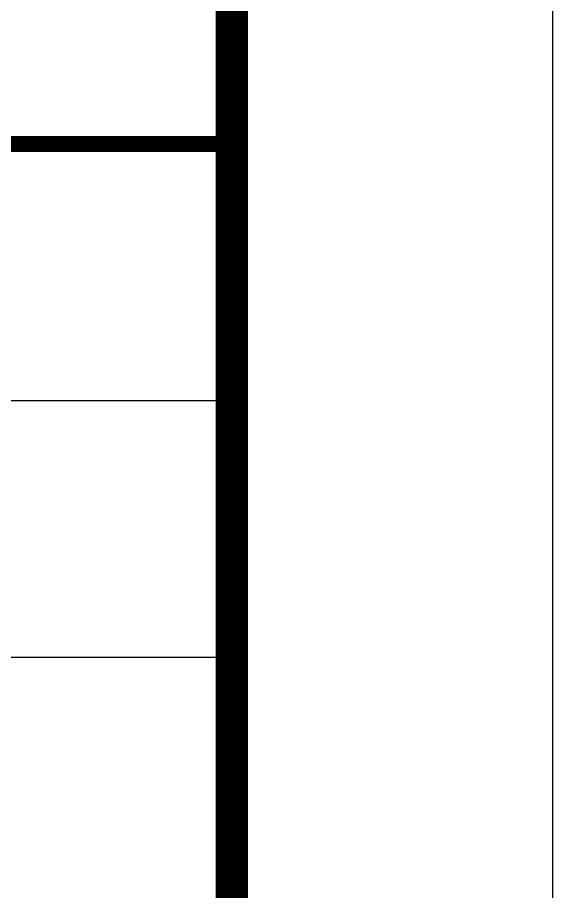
# Model space of a CAD drawing. Header units: inches. Extents: x -1293886 to -986005, y -15154 to 203628.
# Drawn here: x -1132018 to -1130350, y 77506 to 80231 of the extents above; entities that cross this region are included whole.
import ezdxf

# ---------------------------------------------------------------- set-up
doc = ezdxf.new("R2010")
doc.units = ezdxf.units.IN
doc.header["$LTSCALE"] = 100
doc.header["$MEASUREMENT"] = 0
doc.layers.get('0').update_dxf_attribs({"color": 252})
doc.layers.add('nb-plugin', color=7, linetype='Continuous', true_color=0xffffff)
doc.layers.add('TK', color=142, linetype='Continuous')
doc.layers.add('W_DIM', color=4, linetype='Continuous')

# ---------------------------------------------------------------- blocks, each defined once
blk = doc.blocks.new('nb-594-420-1-100-fcad1de8-10a4-49cb-aec2-0e0b03f73acf')
at = {"layer": 'W_DIM', "color": 7, "true_color": 0xffffff}
blk.add_lwpolyline([(0, 0), (0, 42000), (59400, 42000), (59400, 0)], close=True, dxfattribs=at)
blk = doc.blocks.new('A$C05385F37')
at = {"layer": 'TK'}
for p, q in [((-8000, -26600), (-1000, -26600)), ((-1000, -26600), (-8000, -26600)), ((-8000, -26600), (-1000, -26600)), ((-8000, -26600), (-1000, -26600)), ((-8000, -26600), (-1000, -26600)), ((-8000, -26600), (-1000, -26600)), ((-8000, -27400), (-1000, -27400)), ((-8000, -28200), (-1000, -28200))]:
    blk.add_line(p, q, dxfattribs=at)
at = {"layer": 'TK', "const_width": 50}
for points in [[(-8000, -26600), (-1000, -26600)], [(-1000, -26600), (-8000, -26600)], [(-1000, -26600), (-7944, -26600)]]:
    blk.add_lwpolyline(points, dxfattribs=at)

msp = doc.modelspace()

# ---------------------------------------------------------------- linework, layer by layer
at = {"layer": 'TK'}
msp.add_lwpolyline([(-1189749.6, 64437.1), (-1189749.6, 106437.1), (-1130349.6, 106437.1), (-1130349.6, 64437.1)], close=True, dxfattribs=at)
at = {"layer": 'TK', "const_width": 100}
msp.add_lwpolyline([(-1187249.6, 65437.1), (-1187249.6, 105437.1), (-1131349.6, 105437.1), (-1131349.6, 65437.1)], close=True, dxfattribs=at)

# ---------------------------------------------------------------- block references
at = {"color": 4}
msp.add_blockref('A$C05385F37', (-1130349.6, 106437.1), dxfattribs=at)
at = {"layer": 'nb-plugin'}
msp.add_blockref('nb-594-420-1-100-fcad1de8-10a4-49cb-aec2-0e0b03f73acf', (-1189749.6, 64437.1), dxfattribs=at)

doc.saveas('drawing.dxf')
